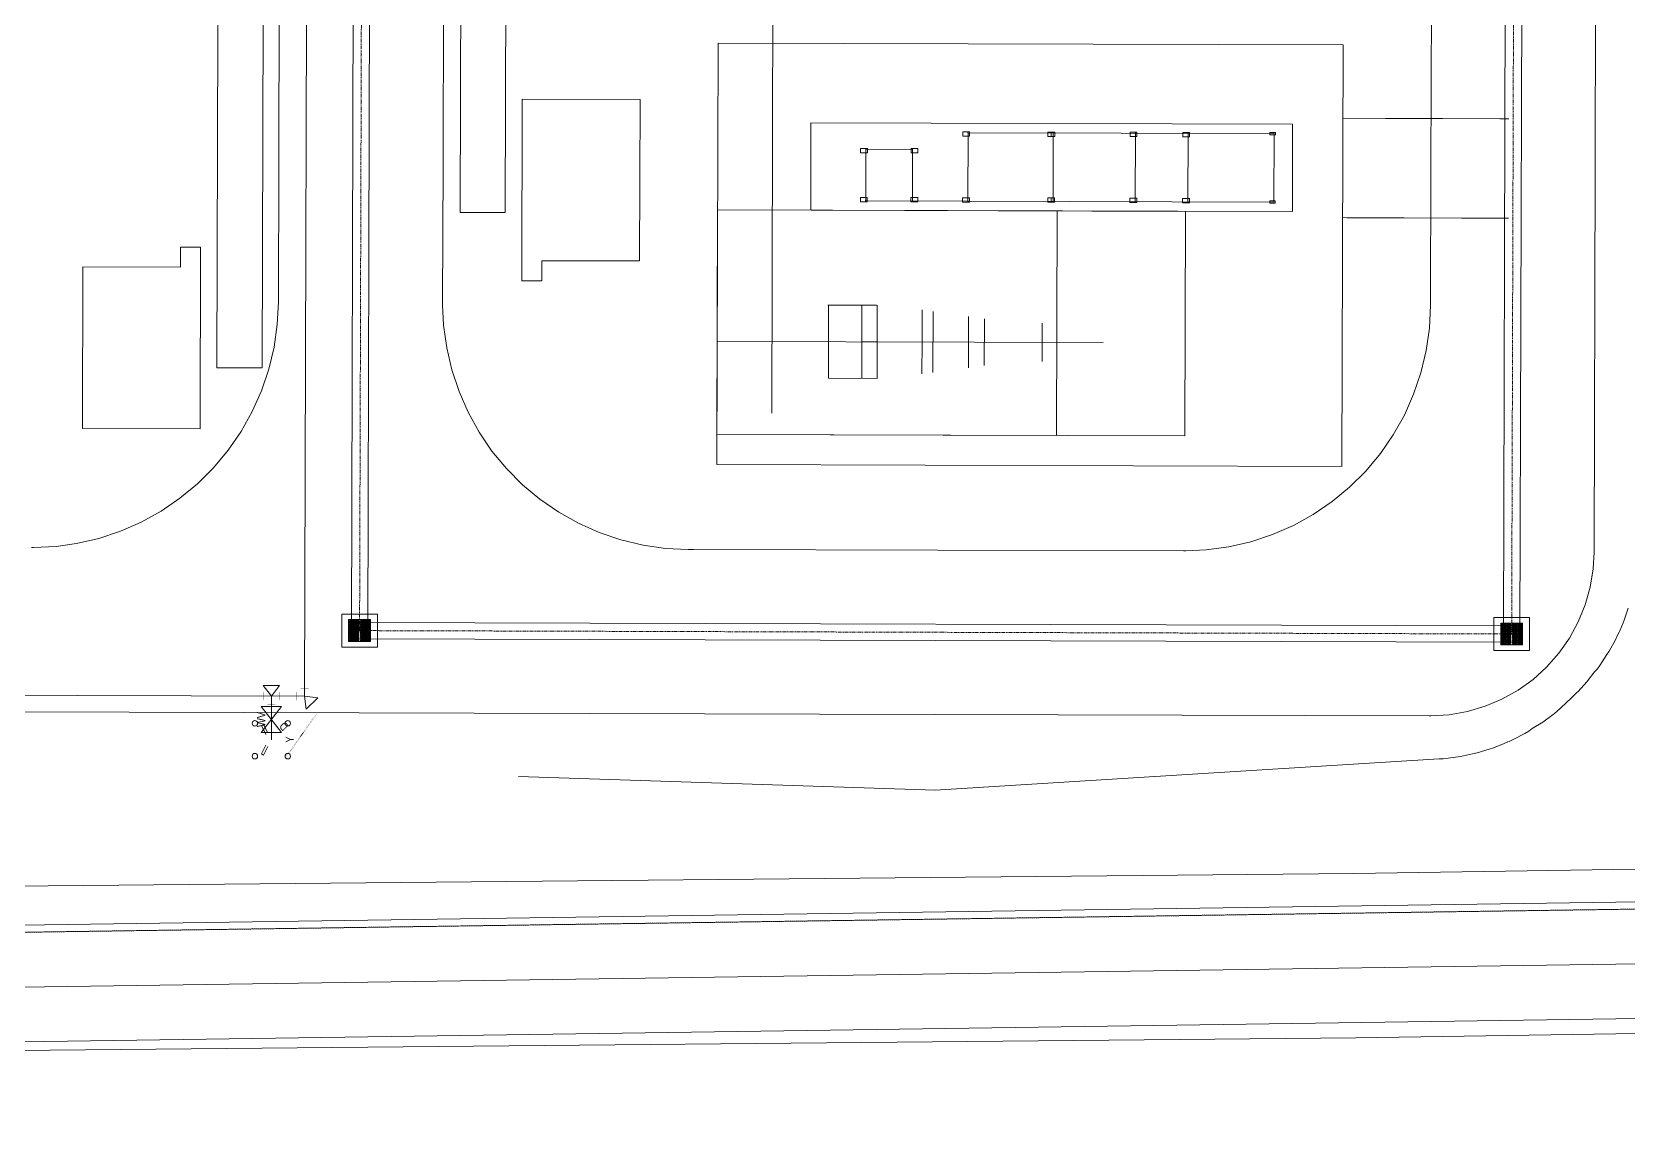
# Model space of a CAD drawing. Header units: feet. Extents: x 2383389 to 2386040, y 1992760 to 1995674.
# Drawn here: x 2384750.3 to 2385041.9, y 1992770.1 to 1992971.5 of the extents above; entities that cross this region are included whole.
import ezdxf
from ezdxf.enums import TextEntityAlignment as Align
from ezdxf.lldxf.tags import DXFTag

# ---------------------------------------------------------------- set-up
doc = ezdxf.new("R2010")
doc.units = ezdxf.units.FT
doc.header["$MEASUREMENT"] = 0
doc.linetypes.add('DASHED2', pattern=[0.375, 0.25, -0.125])
doc.linetypes.add('PHANTOM2', pattern=[1.25, 0.625, -0.125, 0.125, -0.125, 0.125, -0.125])
doc.layers.get('0').update_dxf_attribs({"lineweight": 15})
doc.layers.add('0 Construction Lines', color=8, linetype='Continuous', transparency=0.5)
doc.layers.add('0 Feature Lines', color=90, linetype='Continuous')
doc.layers.add('CJ-TOPO-PIPE', color=11, linetype='PHANTOM2')
for name, color, linetype, lineweight in [('C-BLDG-SLAB', 140, 'Continuous', 0), ('C-FIRE-PIPE-12IN', 140, "UT-FIRE12''", 0), ('C-FIRE-STRC', 140, 'Continuous', 0)]:
    doc.layers.add(name, color=color, linetype=linetype, lineweight=lineweight)
for name, color, linetype, lineweight, true_color in [('C-FENC', 1, 'Fence', 0, 0xff0000), ('C-PRKG-CONC', 1, 'Continuous', 0, 0xff0000), ('C-STRM-PIPE', 7, 'Continuous', 0, 0x00cc33), ('C-STRM-STRC', 7, 'Continuous', 0, 0x00cc33), ('C-TOPO-MAJR', 5, 'Continuous', 0, 0x0000ff), ('V-ESMT-ACCS', 1, 'DASHED8', 0, 0xff0000), ('V-ESMT-UTIL', 1, 'DASHED8', 0, 0xff0000), ('V-PROP-LINE', 7, 'PHANTOM4', 0, 0x007299), ('V-PROP-SBCK', 1, 'DASHED2', 0, 0xff0000)]:
    doc.layers.add(name, color=color, linetype=linetype, lineweight=lineweight, true_color=true_color)
doc.styles.add('_sys_ls_Arial Narrow', font='ARIALN.TTF', dxfattribs={"height": 1})
doc.styles.add('PFI_100', font='ARIALN.TTF', dxfattribs={"height": 0.03048})
tags = doc.linetypes.add('DASHED8', pattern=[0.09375, 0.0625, -0.03125]).pattern_tags.tags
tags[6:7] = [DXFTag(74, 4), DXFTag(75, 0), DXFTag(340, '0'), DXFTag(46, 0.03937), DXFTag(50, 0.0), DXFTag(44, 0.0), DXFTag(45, 0.0)]
tags[4:5] = [DXFTag(74, 4), DXFTag(75, 0), DXFTag(340, '0'), DXFTag(46, 0.03937), DXFTag(50, 0.0), DXFTag(44, 0.0), DXFTag(45, 0.0)]
tags = doc.linetypes.add('Fence', pattern=[393.7, 393.7]).pattern_tags.tags
tags[4:5] = [DXFTag(74, 4), DXFTag(75, 0), DXFTag(340, '0'), DXFTag(46, 0.03937), DXFTag(50, 0.0), DXFTag(44, 0.0), DXFTag(45, 0.0)]
tags = doc.linetypes.add('PHANTOM4', pattern=[0.625, 0.3125, -0.0625, 0.0625, -0.0625, 0.0625, -0.0625]).pattern_tags.tags
tags[14:15] = [DXFTag(74, 4), DXFTag(75, 0), DXFTag(340, '0'), DXFTag(46, 0.03937), DXFTag(50, 0.0), DXFTag(44, 0.0), DXFTag(45, 0.0)]
tags[12:13] = [DXFTag(74, 4), DXFTag(75, 0), DXFTag(340, '0'), DXFTag(46, 0.03937), DXFTag(50, 0.0), DXFTag(44, 0.0), DXFTag(45, 0.0)]
tags[10:11] = [DXFTag(74, 4), DXFTag(75, 0), DXFTag(340, '0'), DXFTag(46, 0.03937), DXFTag(50, 0.0), DXFTag(44, 0.0), DXFTag(45, 0.0)]
tags[8:9] = [DXFTag(74, 4), DXFTag(75, 0), DXFTag(340, '0'), DXFTag(46, 0.03937), DXFTag(50, 0.0), DXFTag(44, 0.0), DXFTag(45, 0.0)]
tags[6:7] = [DXFTag(74, 4), DXFTag(75, 0), DXFTag(340, '0'), DXFTag(46, 0.03937), DXFTag(50, 0.0), DXFTag(44, 0.0), DXFTag(45, 0.0)]
tags[4:5] = [DXFTag(74, 4), DXFTag(75, 0), DXFTag(340, '0'), DXFTag(46, 0.03937), DXFTag(50, 0.0), DXFTag(44, 0.0), DXFTag(45, 0.0)]
tags = doc.linetypes.add("UT-FIRE12''", pattern='A,1.25,-0.05,["12\'\'F",_sys_ls_Arial Narrow,S=0.1,R=0,X=-0.05,Y=-0.04],-0.2', length=1.5).pattern_tags.tags
tags[15:16] = [DXFTag(74, 4), DXFTag(75, 0), DXFTag(340, '0'), DXFTag(46, 0.03937), DXFTag(50, 0.0), DXFTag(44, 0.0), DXFTag(45, 0.0)]
tags[4:5] = [DXFTag(74, 4), DXFTag(75, 0), DXFTag(340, '0'), DXFTag(46, 0.03937), DXFTag(50, 0.0), DXFTag(44, 0.0), DXFTag(45, 0.0)]

msp = doc.modelspace()

# ---------------------------------------------------------------- linework, layer by layer
at = {"lineweight": 5}
for p, q in [((2384921.32153, 1992953.06631, -0.65), (2384921.28507, 1992940.56636, -0.65)), ((2384977.24729, 1992952.90318, -0.65), (2384921.32153, 1992953.06631, -0.65)), ((2384936.52665, 1992952.40195, -0.65), (2384936.52895, 1992953.18795, -0.65)), ((2384936.847, 1992940.52097, -0.65), (2384936.88346, 1992953.02092, -0.65)), ((2384951.9134, 1992952.97708, -0.65), (2384951.87694, 1992940.47713, -0.65)), ((2384961.52336, 1992952.94905, -0.65), (2384961.4869, 1992940.4491, -0.65)), ((2384977.24729, 1992952.90318, -0.65), (2384977.21083, 1992940.40323, -0.65)), ((2384902.64415, 1992940.62073, -0.65), (2384902.67161, 1992950.03669, -0.65)), ((2384911.18758, 1992950.01185, -0.65), (2384902.67161, 1992950.03669, -0.65)), ((2384911.18758, 1992950.01185, -0.65), (2384911.16011, 1992940.59589, -0.65)), ((2384977.21083, 1992940.40323, -0.65), (2384902.64415, 1992940.62073, -0.65)), ((2384936.49581, 1992941.142, -0.65), (2384936.49352, 1992940.356, -0.65)), ((2384912.92466, 1992914.84064, -0.65), (2384912.9417, 1992920.68361, -0.65)), ((2384914.94087, 1992920.39678, -0.65), (2384914.90843, 1992909.27283, -0.65)), ((2384921.41729, 1992919.50289, -0.65), (2384921.38995, 1992910.12893, -0.65)), ((2384924.30599, 1992919.05146, -0.65), (2384924.28123, 1992910.56349, -0.65)), ((2384934.86057, 1992914.77665, -0.65), (2384934.87078, 1992918.27664, -0.65)), ((2384875.50482, 1992914.94979, -0.65), (2384946.02559, 1992914.74409, -0.65)), ((2384895.83773, 1992914.89048, -0.65), (2384895.81823, 1992908.20351, -0.65)), ((2384901.92071, 1992914.87274, -0.65), (2384901.9012, 1992908.18576, -0.65)), ((2384901.92071, 1992914.87274, -0.65), (2384904.71669, 1992914.86458, -0.65)), ((2384904.71669, 1992914.86458, -0.65), (2384904.69719, 1992908.17761, -0.65)), ((2384912.92466, 1992914.84064, -0.65), (2384912.90762, 1992908.99766, -0.65)), ((2384934.86057, 1992914.77665, -0.65), (2384934.85036, 1992911.27667, -0.65)), ((2384895.81823, 1992908.20351, -0.65), (2384904.69719, 1992908.17761, -0.65))]:
    msp.add_line(p, q, dxfattribs=at)
at = {"color": 0, "lineweight": 5}
for p, q in [((2384895.69157, 1992921.57793, -0.65), (2384904.57053, 1992921.55203, -0.65)), ((2384895.83773, 1992914.89048, -0.65), (2384895.85724, 1992921.57745, -0.65)), ((2384901.92071, 1992914.87274, -0.65), (2384901.94021, 1992921.55971, -0.65)), ((2384904.71669, 1992914.86458, -0.65), (2384904.7362, 1992921.55155, -0.65))]:
    msp.add_line(p, q, dxfattribs=at)
at = {"color": 150, "lineweight": 5, "elevation": -0.65}
for points in [[(2384875.66379, 1992969.44956), (2384989.8303, 1992969.11655), (2384989.6057, 1992892.11687), (2384875.43919, 1992892.44988)], [(2384921.58972, 1992952.44552), (2384920.33972, 1992952.44917), (2384920.34202, 1992953.23517), (2384921.59201, 1992953.23152)], [(2384937.15165, 1992952.40013), (2384935.90166, 1992952.40378), (2384935.90395, 1992953.18977), (2384937.15394, 1992953.18613)], [(2384952.18159, 1992952.35629), (2384950.93159, 1992952.35994), (2384950.93389, 1992953.14593), (2384952.18388, 1992953.14229)], [(2384961.79155, 1992952.32826), (2384960.54155, 1992952.33191), (2384960.54385, 1992953.1179), (2384961.79384, 1992953.11426)], [(2384976.4789, 1992953.11342), (2384977.4789, 1992953.11051), (2384977.4777, 1992952.69951), (2384976.4777, 1992952.70242)], [(2384902.9398, 1992949.41591), (2384901.68981, 1992949.41956), (2384901.6921, 1992950.20555), (2384902.94209, 1992950.20191)], [(2384902.71149, 1992949.99658), (2384902.6315, 1992949.99681), (2384902.63173, 1992950.07681), (2384902.71173, 1992950.07658)], [(2384912.16376, 1992949.389), (2384910.91377, 1992949.39265), (2384910.91606, 1992950.17865), (2384912.16606, 1992950.175)], [(2384901.66796, 1992941.24358), (2384902.91795, 1992941.23994), (2384902.91566, 1992940.45394), (2384901.66567, 1992940.45759)], [(2384910.89192, 1992941.21668), (2384912.14191, 1992941.21303), (2384912.13962, 1992940.42704), (2384910.88963, 1992940.43068)], [(2384920.30888, 1992941.18921), (2384921.55887, 1992941.18557), (2384921.55658, 1992940.39957), (2384920.30659, 1992940.40322)], [(2384935.87081, 1992941.14382), (2384937.12081, 1992941.14017), (2384937.11852, 1992940.35418), (2384935.86852, 1992940.35782)], [(2384950.90075, 1992941.09998), (2384952.15074, 1992941.09633), (2384952.14845, 1992940.31034), (2384950.89846, 1992940.31398)], [(2384960.51071, 1992941.07195), (2384961.7607, 1992941.0683), (2384961.75841, 1992940.28231), (2384960.50842, 1992940.28595)], [(2384976.44244, 1992940.61348), (2384977.44244, 1992940.61056), (2384977.44124, 1992940.19956), (2384976.44124, 1992940.20248)]]:
    msp.add_lwpolyline(points, close=True, dxfattribs=at)
for points in [[(2384921.28141, 1992953.02643), (2384921.28164, 1992953.10643), (2384921.36164, 1992953.10619)], [(2384936.84335, 1992952.98103), (2384936.84358, 1992953.06103), (2384936.92358, 1992953.0608), (2384936.92334, 1992952.9808)], [(2384951.87328, 1992952.93719), (2384951.87351, 1992953.01719), (2384951.95351, 1992953.01696)], [(2384961.48324, 1992952.90916), (2384961.48347, 1992952.98916), (2384961.56347, 1992952.98893)], [(2384911.22746, 1992949.97174), (2384911.14746, 1992949.97197), (2384911.14769, 1992950.05197), (2384911.22769, 1992950.05174)], [(2384902.68426, 1992940.66062), (2384902.68403, 1992940.58062), (2384902.60403, 1992940.58085), (2384902.60426, 1992940.66085)], [(2384911.20023, 1992940.63578), (2384911.19999, 1992940.55578), (2384911.11999, 1992940.55601)], [(2384921.32518, 1992940.60624), (2384921.32495, 1992940.52625), (2384921.24495, 1992940.52648)], [(2384936.88712, 1992940.56085), (2384936.88688, 1992940.48085), (2384936.80688, 1992940.48109), (2384936.80712, 1992940.56109)], [(2384951.91705, 1992940.51701), (2384951.91682, 1992940.43701), (2384951.83682, 1992940.43725)], [(2384961.52701, 1992940.48898), (2384961.52678, 1992940.40898), (2384961.44678, 1992940.40922)]]:
    msp.add_lwpolyline(points, dxfattribs=at)
at = {"layer": '0 Construction Lines', "color": 6, "lineweight": 5}
msp.add_line((2384887.48014, 1993594.88896, 1.50536), (2384885.46679, 1992901.84452, -0.69145), dxfattribs=at)
at = {"layer": '0 Feature Lines', "lineweight": 5, "elevation": -0.65}
for points in [[(2384892.57475, 1992938.9001), (2384892.62142, 1992954.90003), (2384980.62105, 1992954.64335), (2384980.57438, 1992938.64342)], [(2384937.57456, 1992938.76884), (2384937.45497, 1992897.76901), (2384875.45523, 1992897.94986), (2384875.57482, 1992938.94968), (2384980.57438, 1992938.64342)]]:
    msp.add_lwpolyline(points, dxfattribs=at)
msp.add_lwpolyline([(2384960.94387, 1992897.7005), (2384875.45523, 1992897.94986), (2384875.57482, 1992938.94968), (2384961.06346, 1992938.70033)], close=True, dxfattribs=at)
at = {"layer": 'C-BLDG-SLAB', "flags": 128}
for points in [[(2384839.8952, 1992959.19755), (2384839.79846, 1992926.03103), (2384843.46511, 1992926.02033), (2384843.47581, 1992929.68698), (2384861.30906, 1992929.63497), (2384861.39511, 1992959.13484)], [(2384781.03516, 1992898.984), (2384781.1319, 1992932.15053), (2384777.46525, 1992932.16122), (2384777.45456, 1992928.49457), (2384759.6213, 1992928.54659), (2384759.53525, 1992899.04672)]]:
    msp.add_lwpolyline(points, close=True, dxfattribs=at)
at = {"layer": 'C-FENC'}
msp.add_lwpolyline([(2384222.09225, 1994857.72656), (2384222.09225, 1993876.28395), (2384140.65788, 1993876.28395), (2384140.66481, 1993205.48535), (2383580.36018, 1993205.48535), (2383580.36018, 1992828.49881), (2383746.22675, 1992799.58631), (2384140.66917, 1992799.58631), (2385152.5181, 1992814.09976), (2385492.77755, 1993174.83628), (2385493.80261, 1993183.73072), (2385492.22955, 1993274.29782), (2385491.64903, 1993377.60393), (2385494.82474, 1993476.70764), (2385493.17033, 1993581.35254), (2385493.4649, 1993678.3959), (2385493.56311, 1993773.51511), (2385494.07787, 1993828.44199), (2385493.20647, 1993920.67855), (2385493.49173, 1994053.51003), (2385494.38415, 1994136.10045), (2385494.78908, 1994275.94596)], dxfattribs=at)
at = {"layer": 'C-FIRE-PIPE-12IN'}
for points in [[(2384800.12693, 1992850.13847), (2384803.2604, 1993921.86638)], [(2384800.12708, 1992850.13847), (2384158.66945, 1992852.00952), (2384159.48468, 1993131.49534), (2384128.88806, 1993162.27113), (2383536.73815, 1993163.98004)]]:
    msp.add_lwpolyline(points, dxfattribs=at)
at = {"layer": 'C-FIRE-PIPE-12IN', "const_width": 0.06096, "flags": 128}
for points in [[(2384792.56474, 1992850.90566), (2384792.56529, 1992849.40566)], [(2384792.56502, 1992850.15566), (2384794.04908, 1992850.1562)], [(2384795.53314, 1992850.15675), (2384794.04908, 1992850.1562)], [(2384794.04962, 1992848.67214), (2384794.04908, 1992850.1562)], [(2384795.53342, 1992849.40675), (2384795.53287, 1992850.90675)], [(2384798.64507, 1992850.8928), (2384798.64069, 1992849.39281)], [(2384798.64288, 1992850.1428), (2384800.12694, 1992850.13847)], [(2384800.88126, 1992851.62034), (2384799.38127, 1992851.62472)], [(2384800.13127, 1992851.62253), (2384800.12694, 1992850.13847)], [(2384793.29962, 1992848.67187), (2384794.79962, 1992848.67241)]]:
    msp.add_lwpolyline(points, dxfattribs=at)
at = {"layer": 'C-FIRE-PIPE-12IN', "flags": 128}
for points in [[(2384795.53244, 1992852.07675), (2384794.04908, 1992850.1562), (2384792.56431, 1992852.07566), (2384795.53244, 1992852.07675)], [(2384794.04908, 1992850.1562), (2384794.04908, 1992842.17317)], [(2384800.42817, 1992847.73055), (2384800.12694, 1992850.13847), (2384802.53306, 1992849.8232), (2384800.42817, 1992847.73055)]]:
    msp.add_lwpolyline(points, dxfattribs=at)
at = {"layer": 'C-FIRE-STRC', "linetype": 'ByBlock', "lineweight": 0}
for p, q in [((2384792.20006, 1992848.2738), (2384795.8981, 1992843.48948)), ((2384795.8981, 1992848.2738), (2384792.20006, 1992848.2738)), ((2384792.20006, 1992843.48948), (2384795.8981, 1992848.2738)), ((2384792.64283, 1992844.98567), (2384792.22357, 1992844.77604)), ((2384792.22357, 1992844.77604), (2384793.03677, 1992843.14963)), ((2384793.42019, 1992843.43096), (2384792.64283, 1992844.98567)), ((2384795.8981, 1992843.48948), (2384792.20006, 1992843.48948)), ((2384793.03701, 1992841.19718), (2384792.22357, 1992839.5703)), ((2384792.64283, 1992839.36067), (2384792.22357, 1992839.5703)), ((2384793.42019, 1992840.91538), (2384792.64283, 1992839.36067))]:
    msp.add_line(p, q, dxfattribs=at)
at = {"layer": 'C-FIRE-STRC'}
for centre in [(2384791.04908, 1992845.17317), (2384797.04908, 1992845.17317), (2384791.04908, 1992839.17317), (2384797.04908, 1992839.17317)]:
    msp.add_circle(centre, 0.5, dxfattribs=at)
at = {"layer": 'C-PRKG-CONC', "flags": 128}
for points in [[(2384785.6013, 1993423.72063), (2384784.11191, 1992910.12193), (2384792.36187, 1992910.09786), (2384793.85126, 1993423.69656)], [(2384829.95518, 1993423.59125), (2384838.20514, 1993423.56719), (2384836.79236, 1992938.46839), (2384828.54021, 1992938.49246)], [(2384828.54021, 1992938.49246), (2384829.95518, 1993423.59125)]]:
    msp.add_lwpolyline(points, dxfattribs=at)
at = {"layer": 'C-PRKG-CONC'}
for points, elevation in [([(2384704.91608, 1992847.41618), (2384915.18925, 1992846.80284), (2385005.58728, 1992846.53916), (2385005.86336, 1992846.53963), (2385009.22104, 1992846.74937), (2385012.53413, 1992847.33374), (2385015.76096, 1992848.28538), (2385018.86094, 1992849.59233), (2385021.7951, 1992851.23814), (2385024.52654, 1992853.20213), (2385027.02091, 1992855.4596), (2385029.24684, 1992857.98215), (2385031.17634, 1992860.73806), (2385032.78514, 1992863.69269), (2385034.05301, 1992866.80886), (2385034.964, 1992870.04739), (2385035.50667, 1992873.36756), (2385035.67465, 1992876.45153), (2385035.67549, 1992876.73767), (2385035.8795, 1992946.67826), (2385035.96688, 1992976.63613)], 286.44088), ([(2384795.50294, 1992977.38007), (2384795.41483, 1992947.17493), (2384795.34239, 1992922.33907), (2384795.34185, 1992922.15274), (2384795.13778, 1992918.00124), (2384794.55152, 1992913.88628), (2384793.58809, 1992909.84297), (2384792.25569, 1992905.9058), (2384790.56571, 1992902.10836), (2384788.53255, 1992898.48305), (2384786.17356, 1992895.06081), (2384783.50887, 1992891.87082), (2384780.56121, 1992888.94031), (2384777.35574, 1992886.29427), (2384773.91979, 1992883.95529), (2384770.28268, 1992881.94331), (2384766.47545, 1992880.27551), (2384762.53057, 1992878.96611), (2384758.48171, 1992878.02628), (2384754.72291, 1992877.49775), (2384750.57187, 1992877.28458), (2384750.21078, 1992877.28419)], 280.58), ([(2385005.96683, 1992976.66496), (2385005.87944, 1992946.70477), (2385005.80663, 1992921.74038), (2385005.80604, 1992921.53884), (2385005.60197, 1992917.38734), (2385005.01571, 1992913.27239), (2385004.05228, 1992909.22907), (2385002.71989, 1992905.2919), (2385001.0299, 1992901.49446), (2384998.99674, 1992897.86916), (2384996.63775, 1992894.44691), (2384993.97306, 1992891.25693), (2384991.0254, 1992888.32641), (2384987.81993, 1992885.68038), (2384984.38398, 1992883.34139), (2384980.74687, 1992881.32942), (2384976.93964, 1992879.66161), (2384972.99477, 1992878.35221), (2384968.9459, 1992877.41238), (2384964.82759, 1992876.85014), (2384961.09377, 1992876.67102), (2384960.67497, 1992876.67029), (2384915.77406, 1992876.80126), (2384871.15302, 1992876.93142), (2384870.21027, 1992876.93417), (2384866.05877, 1992877.13824), (2384861.94381, 1992877.72449), (2384857.9005, 1992878.68793), (2384853.96333, 1992880.02032), (2384850.16589, 1992881.7103), (2384846.54058, 1992883.74346), (2384843.11834, 1992886.10245), (2384839.92835, 1992888.76714), (2384836.99784, 1992891.7148), (2384834.35181, 1992894.92028), (2384832.01282, 1992898.35623), (2384830.00084, 1992901.99333), (2384828.33304, 1992905.80056), (2384827.02364, 1992909.74544), (2384826.08381, 1992913.7943), (2384825.52157, 1992917.91261), (2384825.34245, 1992921.64623), (2384825.34172, 1992922.06523), (2384825.41436, 1992946.96784), (2384825.50303, 1992977.36637)], 284.15485)]:
    msp.add_lwpolyline(points, dxfattribs=dict(at, elevation=elevation))
at = {"layer": 'C-STRM-PIPE', "color": 102, "linetype": 'Continuous', "lineweight": 0, "true_color": 0x00cc33}
for p, q in [((2384809.00225, 1992977.1245), (2384808.66678, 1992862.11362)), ((2384812.00224, 1992977.11575), (2384811.66677, 1992862.10487)), ((2385019.13097, 1992861.49972), (2385019.46644, 1992976.51061)), ((2385022.13096, 1992861.49097), (2385022.46643, 1992976.50185)), ((2384810.17115, 1992863.60923), (2385020.63534, 1992862.99534)), ((2384810.1624, 1992860.60925), (2385020.62659, 1992859.99535))]:
    msp.add_line(p, q, dxfattribs=at)
at = {"layer": 'C-STRM-PIPE', "const_width": 0.1524, "flags": 128}
for points in [[(2384989.77183, 1992955.69996), (2385020.16333, 1992955.61131)], [(2384989.71884, 1992937.53337), (2385020.11034, 1992937.44472)]]:
    msp.add_lwpolyline(points, dxfattribs=at)
at = {"layer": 'C-STRM-STRC'}
for points in [[(2384813.41677, 1992865.10924, 0), (2384813.41677, 1992859.10924, 0), (2384806.91677, 1992859.10924, 0), (2384806.91677, 1992865.10924, 0), (2384813.41677, 1992865.10924, 0)], [(2385023.88096, 1992864.49535, 0), (2385023.88096, 1992858.49535, 0), (2385017.38096, 1992858.49535, 0), (2385017.38096, 1992864.49535, 0), (2385023.88096, 1992864.49535, 0)], [(2384812.16677, 1992864.10924, 0), (2384812.16677, 1992860.10924, 0), (2384808.16677, 1992860.10924, 0), (2384808.16677, 1992864.10924, 0), (2384812.16677, 1992864.10924, 0)], [(2384808.31383, 1992863.96218, 0), (2384808.31383, 1992863.83473, 0), (2384809.12756, 1992863.83473, 0), (2384809.12756, 1992863.96218, 0), (2384808.31383, 1992863.96218, 0)], [(2384808.31383, 1992863.73669, 0), (2384808.31383, 1992863.60924, 0), (2384809.12756, 1992863.60924, 0), (2384809.12756, 1992863.73669, 0), (2384808.31383, 1992863.73669, 0)], [(2384808.31383, 1992863.5112, 0), (2384808.31383, 1992863.38375, 0), (2384809.12756, 1992863.38375, 0), (2384809.12756, 1992863.5112, 0), (2384808.31383, 1992863.5112, 0)], [(2384808.31383, 1992863.28571, 0), (2384808.31383, 1992863.15826, 0), (2384809.12756, 1992863.15826, 0), (2384809.12756, 1992863.28571, 0), (2384808.31383, 1992863.28571, 0)], [(2384808.31383, 1992863.06022, 0), (2384808.31383, 1992862.93277, 0), (2384809.12756, 1992862.93277, 0), (2384809.12756, 1992863.06022, 0), (2384808.31383, 1992863.06022, 0)], [(2384808.31383, 1992862.83473, 0), (2384808.31383, 1992862.70728, 0), (2384809.12756, 1992862.70728, 0), (2384809.12756, 1992862.83473, 0), (2384808.31383, 1992862.83473, 0)], [(2384808.31383, 1992862.60924, 0), (2384808.31383, 1992862.48179, 0), (2384809.12756, 1992862.48179, 0), (2384809.12756, 1992862.60924, 0), (2384808.31383, 1992862.60924, 0)], [(2384808.31383, 1992862.38375, 0), (2384808.31383, 1992862.2563, 0), (2384809.12756, 1992862.2563, 0), (2384809.12756, 1992862.38375, 0), (2384808.31383, 1992862.38375, 0)], [(2384808.31383, 1992862.15826, 0), (2384808.31383, 1992862.03081, 0), (2384809.12756, 1992862.03081, 0), (2384809.12756, 1992862.15826, 0), (2384808.31383, 1992862.15826, 0)], [(2384808.31383, 1992861.96218, 0), (2384808.31383, 1992861.83473, 0), (2384809.12756, 1992861.83473, 0), (2384809.12756, 1992861.96218, 0), (2384808.31383, 1992861.96218, 0)], [(2384808.31383, 1992861.73669, 0), (2384808.31383, 1992861.60924, 0), (2384809.12756, 1992861.60924, 0), (2384809.12756, 1992861.73669, 0), (2384808.31383, 1992861.73669, 0)], [(2384808.31383, 1992861.5112, 0), (2384808.31383, 1992861.38375, 0), (2384809.12756, 1992861.38375, 0), (2384809.12756, 1992861.5112, 0), (2384808.31383, 1992861.5112, 0)], [(2384809.20599, 1992863.96218, 0), (2384809.20599, 1992863.83473, 0), (2384810.01971, 1992863.83473, 0), (2384810.01971, 1992863.96218, 0), (2384809.20599, 1992863.96218, 0)], [(2384809.20599, 1992863.73669, 0), (2384809.20599, 1992863.60924, 0), (2384810.01971, 1992863.60924, 0), (2384810.01971, 1992863.73669, 0), (2384809.20599, 1992863.73669, 0)], [(2384809.20599, 1992863.5112, 0), (2384809.20599, 1992863.38375, 0), (2384810.01971, 1992863.38375, 0), (2384810.01971, 1992863.5112, 0), (2384809.20599, 1992863.5112, 0)], [(2384809.20599, 1992863.28571, 0), (2384809.20599, 1992863.15826, 0), (2384810.01971, 1992863.15826, 0), (2384810.01971, 1992863.28571, 0), (2384809.20599, 1992863.28571, 0)], [(2384809.20599, 1992863.06022, 0), (2384809.20599, 1992862.93277, 0), (2384810.01971, 1992862.93277, 0), (2384810.01971, 1992863.06022, 0), (2384809.20599, 1992863.06022, 0)], [(2384809.20599, 1992862.83473, 0), (2384809.20599, 1992862.70728, 0), (2384810.01971, 1992862.70728, 0), (2384810.01971, 1992862.83473, 0), (2384809.20599, 1992862.83473, 0)], [(2384809.20599, 1992862.60924, 0), (2384809.20599, 1992862.48179, 0), (2384810.01971, 1992862.48179, 0), (2384810.01971, 1992862.60924, 0), (2384809.20599, 1992862.60924, 0)], [(2384809.20599, 1992862.38375, 0), (2384809.20599, 1992862.2563, 0), (2384810.01971, 1992862.2563, 0), (2384810.01971, 1992862.38375, 0), (2384809.20599, 1992862.38375, 0)], [(2384809.20599, 1992862.15826, 0), (2384809.20599, 1992862.03081, 0), (2384810.01971, 1992862.03081, 0), (2384810.01971, 1992862.15826, 0), (2384809.20599, 1992862.15826, 0)], [(2384809.20599, 1992861.96218, 0), (2384809.20599, 1992861.83473, 0), (2384810.01971, 1992861.83473, 0), (2384810.01971, 1992861.96218, 0), (2384809.20599, 1992861.96218, 0)], [(2384809.20599, 1992861.73669, 0), (2384809.20599, 1992861.60924, 0), (2384810.01971, 1992861.60924, 0), (2384810.01971, 1992861.73669, 0), (2384809.20599, 1992861.73669, 0)], [(2384809.20599, 1992861.5112, 0), (2384809.20599, 1992861.38375, 0), (2384810.01971, 1992861.38375, 0), (2384810.01971, 1992861.5112, 0), (2384809.20599, 1992861.5112, 0)], [(2384810.31383, 1992863.96218, 0), (2384810.31383, 1992863.83473, 0), (2384811.12756, 1992863.83473, 0), (2384811.12756, 1992863.96218, 0), (2384810.31383, 1992863.96218, 0)], [(2384810.31383, 1992863.73669, 0), (2384810.31383, 1992863.60924, 0), (2384811.12756, 1992863.60924, 0), (2384811.12756, 1992863.73669, 0), (2384810.31383, 1992863.73669, 0)], [(2384810.31383, 1992863.5112, 0), (2384810.31383, 1992863.38375, 0), (2384811.12756, 1992863.38375, 0), (2384811.12756, 1992863.5112, 0), (2384810.31383, 1992863.5112, 0)], [(2384810.31383, 1992863.28571, 0), (2384810.31383, 1992863.15826, 0), (2384811.12756, 1992863.15826, 0), (2384811.12756, 1992863.28571, 0), (2384810.31383, 1992863.28571, 0)], [(2384810.31383, 1992863.06022, 0), (2384810.31383, 1992862.93277, 0), (2384811.12756, 1992862.93277, 0), (2384811.12756, 1992863.06022, 0), (2384810.31383, 1992863.06022, 0)], [(2384810.31383, 1992862.83473, 0), (2384810.31383, 1992862.70728, 0), (2384811.12756, 1992862.70728, 0), (2384811.12756, 1992862.83473, 0), (2384810.31383, 1992862.83473, 0)], [(2384810.31383, 1992862.60924, 0), (2384810.31383, 1992862.48179, 0), (2384811.12756, 1992862.48179, 0), (2384811.12756, 1992862.60924, 0), (2384810.31383, 1992862.60924, 0)], [(2384810.31383, 1992862.38375, 0), (2384810.31383, 1992862.2563, 0), (2384811.12756, 1992862.2563, 0), (2384811.12756, 1992862.38375, 0), (2384810.31383, 1992862.38375, 0)], [(2384810.31383, 1992862.15826, 0), (2384810.31383, 1992862.03081, 0), (2384811.12756, 1992862.03081, 0), (2384811.12756, 1992862.15826, 0), (2384810.31383, 1992862.15826, 0)], [(2384810.31383, 1992861.96218, 0), (2384810.31383, 1992861.83473, 0), (2384811.12756, 1992861.83473, 0), (2384811.12756, 1992861.96218, 0), (2384810.31383, 1992861.96218, 0)], [(2384810.31383, 1992861.73669, 0), (2384810.31383, 1992861.60924, 0), (2384811.12756, 1992861.60924, 0), (2384811.12756, 1992861.73669, 0), (2384810.31383, 1992861.73669, 0)], [(2384810.31383, 1992861.5112, 0), (2384810.31383, 1992861.38375, 0), (2384811.12756, 1992861.38375, 0), (2384811.12756, 1992861.5112, 0), (2384810.31383, 1992861.5112, 0)], [(2384811.20599, 1992863.96218, 0), (2384811.20599, 1992863.83473, 0), (2384812.01971, 1992863.83473, 0), (2384812.01971, 1992863.96218, 0), (2384811.20599, 1992863.96218, 0)], [(2384811.20599, 1992863.73669, 0), (2384811.20599, 1992863.60924, 0), (2384812.01971, 1992863.60924, 0), (2384812.01971, 1992863.73669, 0), (2384811.20599, 1992863.73669, 0)], [(2384811.20599, 1992863.5112, 0), (2384811.20599, 1992863.38375, 0), (2384812.01971, 1992863.38375, 0), (2384812.01971, 1992863.5112, 0), (2384811.20599, 1992863.5112, 0)], [(2384811.20599, 1992863.28571, 0), (2384811.20599, 1992863.15826, 0), (2384812.01971, 1992863.15826, 0), (2384812.01971, 1992863.28571, 0), (2384811.20599, 1992863.28571, 0)], [(2384811.20599, 1992863.06022, 0), (2384811.20599, 1992862.93277, 0), (2384812.01971, 1992862.93277, 0), (2384812.01971, 1992863.06022, 0), (2384811.20599, 1992863.06022, 0)], [(2384811.20599, 1992862.83473, 0), (2384811.20599, 1992862.70728, 0), (2384812.01971, 1992862.70728, 0), (2384812.01971, 1992862.83473, 0), (2384811.20599, 1992862.83473, 0)], [(2384811.20599, 1992862.60924, 0), (2384811.20599, 1992862.48179, 0), (2384812.01971, 1992862.48179, 0), (2384812.01971, 1992862.60924, 0), (2384811.20599, 1992862.60924, 0)], [(2384811.20599, 1992862.38375, 0), (2384811.20599, 1992862.2563, 0), (2384812.01971, 1992862.2563, 0), (2384812.01971, 1992862.38375, 0), (2384811.20599, 1992862.38375, 0)], [(2384811.20599, 1992862.15826, 0), (2384811.20599, 1992862.03081, 0), (2384812.01971, 1992862.03081, 0), (2384812.01971, 1992862.15826, 0), (2384811.20599, 1992862.15826, 0)], [(2384811.20599, 1992861.96218, 0), (2384811.20599, 1992861.83473, 0), (2384812.01971, 1992861.83473, 0), (2384812.01971, 1992861.96218, 0), (2384811.20599, 1992861.96218, 0)], [(2384811.20599, 1992861.73669, 0), (2384811.20599, 1992861.60924, 0), (2384812.01971, 1992861.60924, 0), (2384812.01971, 1992861.73669, 0), (2384811.20599, 1992861.73669, 0)], [(2384811.20599, 1992861.5112, 0), (2384811.20599, 1992861.38375, 0), (2384812.01971, 1992861.38375, 0), (2384812.01971, 1992861.5112, 0), (2384811.20599, 1992861.5112, 0)], [(2385022.63096, 1992863.49535, 0), (2385022.63096, 1992859.49535, 0), (2385018.63096, 1992859.49535, 0), (2385018.63096, 1992863.49535, 0), (2385022.63096, 1992863.49535, 0)], [(2385018.77802, 1992863.34829, 0), (2385018.77802, 1992863.22084, 0), (2385019.59175, 1992863.22084, 0), (2385019.59175, 1992863.34829, 0), (2385018.77802, 1992863.34829, 0)], [(2385018.77802, 1992863.1228, 0), (2385018.77802, 1992862.99535, 0), (2385019.59175, 1992862.99535, 0), (2385019.59175, 1992863.1228, 0), (2385018.77802, 1992863.1228, 0)], [(2385018.77802, 1992862.89731, 0), (2385018.77802, 1992862.76986, 0), (2385019.59175, 1992862.76986, 0), (2385019.59175, 1992862.89731, 0), (2385018.77802, 1992862.89731, 0)], [(2385018.77802, 1992862.67182, 0), (2385018.77802, 1992862.54437, 0), (2385019.59175, 1992862.54437, 0), (2385019.59175, 1992862.67182, 0), (2385018.77802, 1992862.67182, 0)], [(2385018.77802, 1992862.44633, 0), (2385018.77802, 1992862.31888, 0), (2385019.59175, 1992862.31888, 0), (2385019.59175, 1992862.44633, 0), (2385018.77802, 1992862.44633, 0)], [(2385018.77802, 1992862.22084, 0), (2385018.77802, 1992862.09338, 0), (2385019.59175, 1992862.09338, 0), (2385019.59175, 1992862.22084, 0), (2385018.77802, 1992862.22084, 0)], [(2385018.77802, 1992861.99535, 0), (2385018.77802, 1992861.86789, 0), (2385019.59175, 1992861.86789, 0), (2385019.59175, 1992861.99535, 0), (2385018.77802, 1992861.99535, 0)], [(2385018.77802, 1992861.76986, 0), (2385018.77802, 1992861.6424, 0), (2385019.59175, 1992861.6424, 0), (2385019.59175, 1992861.76986, 0), (2385018.77802, 1992861.76986, 0)], [(2385018.77802, 1992861.54437, 0), (2385018.77802, 1992861.41691, 0), (2385019.59175, 1992861.41691, 0), (2385019.59175, 1992861.54437, 0), (2385018.77802, 1992861.54437, 0)], [(2385018.77802, 1992861.34829, 0), (2385018.77802, 1992861.22084, 0), (2385019.59175, 1992861.22084, 0), (2385019.59175, 1992861.34829, 0), (2385018.77802, 1992861.34829, 0)], [(2385019.67018, 1992863.34829, 0), (2385019.67018, 1992863.22084, 0), (2385020.48391, 1992863.22084, 0), (2385020.48391, 1992863.34829, 0), (2385019.67018, 1992863.34829, 0)], [(2385019.67018, 1992863.1228, 0), (2385019.67018, 1992862.99535, 0), (2385020.48391, 1992862.99535, 0), (2385020.48391, 1992863.1228, 0), (2385019.67018, 1992863.1228, 0)], [(2385019.67018, 1992862.89731, 0), (2385019.67018, 1992862.76986, 0), (2385020.48391, 1992862.76986, 0), (2385020.48391, 1992862.89731, 0), (2385019.67018, 1992862.89731, 0)], [(2385019.67018, 1992862.67182, 0), (2385019.67018, 1992862.54437, 0), (2385020.48391, 1992862.54437, 0), (2385020.48391, 1992862.67182, 0), (2385019.67018, 1992862.67182, 0)], [(2385019.67018, 1992862.44633, 0), (2385019.67018, 1992862.31888, 0), (2385020.48391, 1992862.31888, 0), (2385020.48391, 1992862.44633, 0), (2385019.67018, 1992862.44633, 0)], [(2385019.67018, 1992862.22084, 0), (2385019.67018, 1992862.09338, 0), (2385020.48391, 1992862.09338, 0), (2385020.48391, 1992862.22084, 0), (2385019.67018, 1992862.22084, 0)], [(2385019.67018, 1992861.99535, 0), (2385019.67018, 1992861.86789, 0), (2385020.48391, 1992861.86789, 0), (2385020.48391, 1992861.99535, 0), (2385019.67018, 1992861.99535, 0)], [(2385019.67018, 1992861.76986, 0), (2385019.67018, 1992861.6424, 0), (2385020.48391, 1992861.6424, 0), (2385020.48391, 1992861.76986, 0), (2385019.67018, 1992861.76986, 0)], [(2385019.67018, 1992861.54437, 0), (2385019.67018, 1992861.41691, 0), (2385020.48391, 1992861.41691, 0), (2385020.48391, 1992861.54437, 0), (2385019.67018, 1992861.54437, 0)], [(2385019.67018, 1992861.34829, 0), (2385019.67018, 1992861.22084, 0), (2385020.48391, 1992861.22084, 0), (2385020.48391, 1992861.34829, 0), (2385019.67018, 1992861.34829, 0)], [(2385020.77802, 1992863.34829, 0), (2385020.77802, 1992863.22084, 0), (2385021.59175, 1992863.22084, 0), (2385021.59175, 1992863.34829, 0), (2385020.77802, 1992863.34829, 0)], [(2385020.77802, 1992863.1228, 0), (2385020.77802, 1992862.99535, 0), (2385021.59175, 1992862.99535, 0), (2385021.59175, 1992863.1228, 0), (2385020.77802, 1992863.1228, 0)], [(2385020.77802, 1992862.89731, 0), (2385020.77802, 1992862.76986, 0), (2385021.59175, 1992862.76986, 0), (2385021.59175, 1992862.89731, 0), (2385020.77802, 1992862.89731, 0)], [(2385020.77802, 1992862.67182, 0), (2385020.77802, 1992862.54437, 0), (2385021.59175, 1992862.54437, 0), (2385021.59175, 1992862.67182, 0), (2385020.77802, 1992862.67182, 0)], [(2385020.77802, 1992862.44633, 0), (2385020.77802, 1992862.31888, 0), (2385021.59175, 1992862.31888, 0), (2385021.59175, 1992862.44633, 0), (2385020.77802, 1992862.44633, 0)], [(2385020.77802, 1992862.22084, 0), (2385020.77802, 1992862.09338, 0), (2385021.59175, 1992862.09338, 0), (2385021.59175, 1992862.22084, 0), (2385020.77802, 1992862.22084, 0)], [(2385020.77802, 1992861.99535, 0), (2385020.77802, 1992861.86789, 0), (2385021.59175, 1992861.86789, 0), (2385021.59175, 1992861.99535, 0), (2385020.77802, 1992861.99535, 0)], [(2385020.77802, 1992861.76986, 0), (2385020.77802, 1992861.6424, 0), (2385021.59175, 1992861.6424, 0), (2385021.59175, 1992861.76986, 0), (2385020.77802, 1992861.76986, 0)], [(2385020.77802, 1992861.54437, 0), (2385020.77802, 1992861.41691, 0), (2385021.59175, 1992861.41691, 0), (2385021.59175, 1992861.54437, 0), (2385020.77802, 1992861.54437, 0)], [(2385020.77802, 1992861.34829, 0), (2385020.77802, 1992861.22084, 0), (2385021.59175, 1992861.22084, 0), (2385021.59175, 1992861.34829, 0), (2385020.77802, 1992861.34829, 0)], [(2385021.67018, 1992863.34829, 0), (2385021.67018, 1992863.22084, 0), (2385022.48391, 1992863.22084, 0), (2385022.48391, 1992863.34829, 0), (2385021.67018, 1992863.34829, 0)], [(2385021.67018, 1992863.1228, 0), (2385021.67018, 1992862.99535, 0), (2385022.48391, 1992862.99535, 0), (2385022.48391, 1992863.1228, 0), (2385021.67018, 1992863.1228, 0)], [(2385021.67018, 1992862.89731, 0), (2385021.67018, 1992862.76986, 0), (2385022.48391, 1992862.76986, 0), (2385022.48391, 1992862.89731, 0), (2385021.67018, 1992862.89731, 0)], [(2385021.67018, 1992862.67182, 0), (2385021.67018, 1992862.54437, 0), (2385022.48391, 1992862.54437, 0), (2385022.48391, 1992862.67182, 0), (2385021.67018, 1992862.67182, 0)], [(2385021.67018, 1992862.44633, 0), (2385021.67018, 1992862.31888, 0), (2385022.48391, 1992862.31888, 0), (2385022.48391, 1992862.44633, 0), (2385021.67018, 1992862.44633, 0)], [(2385021.67018, 1992862.22084, 0), (2385021.67018, 1992862.09338, 0), (2385022.48391, 1992862.09338, 0), (2385022.48391, 1992862.22084, 0), (2385021.67018, 1992862.22084, 0)], [(2385021.67018, 1992861.99535, 0), (2385021.67018, 1992861.86789, 0), (2385022.48391, 1992861.86789, 0), (2385022.48391, 1992861.99535, 0), (2385021.67018, 1992861.99535, 0)], [(2385021.67018, 1992861.76986, 0), (2385021.67018, 1992861.6424, 0), (2385022.48391, 1992861.6424, 0), (2385022.48391, 1992861.76986, 0), (2385021.67018, 1992861.76986, 0)], [(2385021.67018, 1992861.54437, 0), (2385021.67018, 1992861.41691, 0), (2385022.48391, 1992861.41691, 0), (2385022.48391, 1992861.54437, 0), (2385021.67018, 1992861.54437, 0)], [(2385021.67018, 1992861.34829, 0), (2385021.67018, 1992861.22084, 0), (2385022.48391, 1992861.22084, 0), (2385022.48391, 1992861.34829, 0), (2385021.67018, 1992861.34829, 0)], [(2384808.31383, 1992861.28571, 0), (2384808.31383, 1992861.15826, 0), (2384809.12756, 1992861.15826, 0), (2384809.12756, 1992861.28571, 0), (2384808.31383, 1992861.28571, 0)], [(2384808.31383, 1992861.06022, 0), (2384808.31383, 1992860.93277, 0), (2384809.12756, 1992860.93277, 0), (2384809.12756, 1992861.06022, 0), (2384808.31383, 1992861.06022, 0)], [(2384808.31383, 1992860.83473, 0), (2384808.31383, 1992860.70728, 0), (2384809.12756, 1992860.70728, 0), (2384809.12756, 1992860.83473, 0), (2384808.31383, 1992860.83473, 0)], [(2384808.31383, 1992860.60924, 0), (2384808.31383, 1992860.48179, 0), (2384809.12756, 1992860.48179, 0), (2384809.12756, 1992860.60924, 0), (2384808.31383, 1992860.60924, 0)], [(2384808.31383, 1992860.38375, 0), (2384808.31383, 1992860.2563, 0), (2384809.12756, 1992860.2563, 0), (2384809.12756, 1992860.38375, 0), (2384808.31383, 1992860.38375, 0)], [(2384809.20599, 1992861.28571, 0), (2384809.20599, 1992861.15826, 0), (2384810.01971, 1992861.15826, 0), (2384810.01971, 1992861.28571, 0), (2384809.20599, 1992861.28571, 0)], [(2384809.20599, 1992861.06022, 0), (2384809.20599, 1992860.93277, 0), (2384810.01971, 1992860.93277, 0), (2384810.01971, 1992861.06022, 0), (2384809.20599, 1992861.06022, 0)], [(2384809.20599, 1992860.83473, 0), (2384809.20599, 1992860.70728, 0), (2384810.01971, 1992860.70728, 0), (2384810.01971, 1992860.83473, 0), (2384809.20599, 1992860.83473, 0)], [(2384809.20599, 1992860.60924, 0), (2384809.20599, 1992860.48179, 0), (2384810.01971, 1992860.48179, 0), (2384810.01971, 1992860.60924, 0), (2384809.20599, 1992860.60924, 0)], [(2384809.20599, 1992860.38375, 0), (2384809.20599, 1992860.2563, 0), (2384810.01971, 1992860.2563, 0), (2384810.01971, 1992860.38375, 0), (2384809.20599, 1992860.38375, 0)], [(2384810.31383, 1992861.28571, 0), (2384810.31383, 1992861.15826, 0), (2384811.12756, 1992861.15826, 0), (2384811.12756, 1992861.28571, 0), (2384810.31383, 1992861.28571, 0)], [(2384810.31383, 1992861.06022, 0), (2384810.31383, 1992860.93277, 0), (2384811.12756, 1992860.93277, 0), (2384811.12756, 1992861.06022, 0), (2384810.31383, 1992861.06022, 0)], [(2384810.31383, 1992860.83473, 0), (2384810.31383, 1992860.70728, 0), (2384811.12756, 1992860.70728, 0), (2384811.12756, 1992860.83473, 0), (2384810.31383, 1992860.83473, 0)], [(2384810.31383, 1992860.60924, 0), (2384810.31383, 1992860.48179, 0), (2384811.12756, 1992860.48179, 0), (2384811.12756, 1992860.60924, 0), (2384810.31383, 1992860.60924, 0)], [(2384810.31383, 1992860.38375, 0), (2384810.31383, 1992860.2563, 0), (2384811.12756, 1992860.2563, 0), (2384811.12756, 1992860.38375, 0), (2384810.31383, 1992860.38375, 0)], [(2384811.20599, 1992861.28571, 0), (2384811.20599, 1992861.15826, 0), (2384812.01971, 1992861.15826, 0), (2384812.01971, 1992861.28571, 0), (2384811.20599, 1992861.28571, 0)], [(2384811.20599, 1992861.06022, 0), (2384811.20599, 1992860.93277, 0), (2384812.01971, 1992860.93277, 0), (2384812.01971, 1992861.06022, 0), (2384811.20599, 1992861.06022, 0)], [(2384811.20599, 1992860.83473, 0), (2384811.20599, 1992860.70728, 0), (2384812.01971, 1992860.70728, 0), (2384812.01971, 1992860.83473, 0), (2384811.20599, 1992860.83473, 0)], [(2384811.20599, 1992860.60924, 0), (2384811.20599, 1992860.48179, 0), (2384812.01971, 1992860.48179, 0), (2384812.01971, 1992860.60924, 0), (2384811.20599, 1992860.60924, 0)], [(2384811.20599, 1992860.38375, 0), (2384811.20599, 1992860.2563, 0), (2384812.01971, 1992860.2563, 0), (2384812.01971, 1992860.38375, 0), (2384811.20599, 1992860.38375, 0)], [(2385018.77802, 1992861.1228, 0), (2385018.77802, 1992860.99535, 0), (2385019.59175, 1992860.99535, 0), (2385019.59175, 1992861.1228, 0), (2385018.77802, 1992861.1228, 0)], [(2385018.77802, 1992860.89731, 0), (2385018.77802, 1992860.76986, 0), (2385019.59175, 1992860.76986, 0), (2385019.59175, 1992860.89731, 0), (2385018.77802, 1992860.89731, 0)], [(2385018.77802, 1992860.67182, 0), (2385018.77802, 1992860.54437, 0), (2385019.59175, 1992860.54437, 0), (2385019.59175, 1992860.67182, 0), (2385018.77802, 1992860.67182, 0)], [(2385018.77802, 1992860.44633, 0), (2385018.77802, 1992860.31888, 0), (2385019.59175, 1992860.31888, 0), (2385019.59175, 1992860.44633, 0), (2385018.77802, 1992860.44633, 0)], [(2385018.77802, 1992860.22084, 0), (2385018.77802, 1992860.09338, 0), (2385019.59175, 1992860.09338, 0), (2385019.59175, 1992860.22084, 0), (2385018.77802, 1992860.22084, 0)], [(2385018.77802, 1992859.99535, 0), (2385018.77802, 1992859.86789, 0), (2385019.59175, 1992859.86789, 0), (2385019.59175, 1992859.99535, 0), (2385018.77802, 1992859.99535, 0)], [(2385018.77802, 1992859.76986, 0), (2385018.77802, 1992859.6424, 0), (2385019.59175, 1992859.6424, 0), (2385019.59175, 1992859.76986, 0), (2385018.77802, 1992859.76986, 0)], [(2385019.67018, 1992861.1228, 0), (2385019.67018, 1992860.99535, 0), (2385020.48391, 1992860.99535, 0), (2385020.48391, 1992861.1228, 0), (2385019.67018, 1992861.1228, 0)], [(2385019.67018, 1992860.89731, 0), (2385019.67018, 1992860.76986, 0), (2385020.48391, 1992860.76986, 0), (2385020.48391, 1992860.89731, 0), (2385019.67018, 1992860.89731, 0)], [(2385019.67018, 1992860.67182, 0), (2385019.67018, 1992860.54437, 0), (2385020.48391, 1992860.54437, 0), (2385020.48391, 1992860.67182, 0), (2385019.67018, 1992860.67182, 0)], [(2385019.67018, 1992860.44633, 0), (2385019.67018, 1992860.31888, 0), (2385020.48391, 1992860.31888, 0), (2385020.48391, 1992860.44633, 0), (2385019.67018, 1992860.44633, 0)], [(2385019.67018, 1992860.22084, 0), (2385019.67018, 1992860.09338, 0), (2385020.48391, 1992860.09338, 0), (2385020.48391, 1992860.22084, 0), (2385019.67018, 1992860.22084, 0)], [(2385019.67018, 1992859.99535, 0), (2385019.67018, 1992859.86789, 0), (2385020.48391, 1992859.86789, 0), (2385020.48391, 1992859.99535, 0), (2385019.67018, 1992859.99535, 0)], [(2385019.67018, 1992859.76986, 0), (2385019.67018, 1992859.6424, 0), (2385020.48391, 1992859.6424, 0), (2385020.48391, 1992859.76986, 0), (2385019.67018, 1992859.76986, 0)], [(2385020.77802, 1992861.1228, 0), (2385020.77802, 1992860.99535, 0), (2385021.59175, 1992860.99535, 0), (2385021.59175, 1992861.1228, 0), (2385020.77802, 1992861.1228, 0)], [(2385020.77802, 1992860.89731, 0), (2385020.77802, 1992860.76986, 0), (2385021.59175, 1992860.76986, 0), (2385021.59175, 1992860.89731, 0), (2385020.77802, 1992860.89731, 0)], [(2385020.77802, 1992860.67182, 0), (2385020.77802, 1992860.54437, 0), (2385021.59175, 1992860.54437, 0), (2385021.59175, 1992860.67182, 0), (2385020.77802, 1992860.67182, 0)], [(2385020.77802, 1992860.44633, 0), (2385020.77802, 1992860.31888, 0), (2385021.59175, 1992860.31888, 0), (2385021.59175, 1992860.44633, 0), (2385020.77802, 1992860.44633, 0)], [(2385020.77802, 1992860.22084, 0), (2385020.77802, 1992860.09338, 0), (2385021.59175, 1992860.09338, 0), (2385021.59175, 1992860.22084, 0), (2385020.77802, 1992860.22084, 0)], [(2385020.77802, 1992859.99535, 0), (2385020.77802, 1992859.86789, 0), (2385021.59175, 1992859.86789, 0), (2385021.59175, 1992859.99535, 0), (2385020.77802, 1992859.99535, 0)], [(2385020.77802, 1992859.76986, 0), (2385020.77802, 1992859.6424, 0), (2385021.59175, 1992859.6424, 0), (2385021.59175, 1992859.76986, 0), (2385020.77802, 1992859.76986, 0)], [(2385021.67018, 1992861.1228, 0), (2385021.67018, 1992860.99535, 0), (2385022.48391, 1992860.99535, 0), (2385022.48391, 1992861.1228, 0), (2385021.67018, 1992861.1228, 0)], [(2385021.67018, 1992860.89731, 0), (2385021.67018, 1992860.76986, 0), (2385022.48391, 1992860.76986, 0), (2385022.48391, 1992860.89731, 0), (2385021.67018, 1992860.89731, 0)], [(2385021.67018, 1992860.67182, 0), (2385021.67018, 1992860.54437, 0), (2385022.48391, 1992860.54437, 0), (2385022.48391, 1992860.67182, 0), (2385021.67018, 1992860.67182, 0)], [(2385021.67018, 1992860.44633, 0), (2385021.67018, 1992860.31888, 0), (2385022.48391, 1992860.31888, 0), (2385022.48391, 1992860.44633, 0), (2385021.67018, 1992860.44633, 0)], [(2385021.67018, 1992860.22084, 0), (2385021.67018, 1992860.09338, 0), (2385022.48391, 1992860.09338, 0), (2385022.48391, 1992860.22084, 0), (2385021.67018, 1992860.22084, 0)], [(2385021.67018, 1992859.99535, 0), (2385021.67018, 1992859.86789, 0), (2385022.48391, 1992859.86789, 0), (2385022.48391, 1992859.99535, 0), (2385021.67018, 1992859.99535, 0)], [(2385021.67018, 1992859.76986, 0), (2385021.67018, 1992859.6424, 0), (2385022.48391, 1992859.6424, 0), (2385022.48391, 1992859.76986, 0), (2385021.67018, 1992859.76986, 0)]]:
    msp.add_polyline3d(points, dxfattribs=at)
for centre in [(2384810.16677, 1992862.10924), (2385020.63096, 1992861.49535)]:
    msp.add_ellipse(centre, major_axis=(-0.03536, 0.03536), ratio=0.999999989, start_param=2.356194485, end_param=8.639379792, dxfattribs=at)
at = {"layer": 'C-TOPO-MAJR', "elevation": 270}
msp.add_lwpolyline([(2384839.19585, 1992835.44418), (2384915.31468, 1992832.93834), (2385007.39602, 1992838.65592), (2385008.13364, 1992838.68978), (2385009.02879, 1992838.79895), (2385011.26267, 1992839.11214), (2385013.47877, 1992839.6136), (2385014.33854, 1992839.79211), (2385016.51581, 1992840.47964), (2385017.34014, 1992840.72378), (2385019.25105, 1992841.49812), (2385019.95798, 1992841.76983), (2385020.16927, 1992841.86589), (2385020.99633, 1992842.26556), (2385023.03924, 1992843.31005), (2385023.74448, 1992843.7306), (2385024.39634, 1992844.19753), (2385026.34866, 1992845.40972), (2385028.20577, 1992846.79038), (2385028.78946, 1992847.2857), (2385030.54545, 1992848.83399), (2385031.55867, 1992849.85597), (2385032.54558, 1992850.8083), (2385032.75109, 1992851.01362), (2385034.34579, 1992852.73571), (2385035.78148, 1992854.57276), (2385036.29441, 1992855.14851), (2385036.75562, 1992855.76214), (2385038.04077, 1992857.72223), (2385038.45353, 1992858.37901), (2385039.57033, 1992860.4379), (2385039.93099, 1992861.13462), (2385040.2555, 1992861.82065), (2385040.36007, 1992862.05324), (2385040.97675, 1992863.51109), (2385041.17666, 1992864.01041), (2385041.93412, 1992866.21935)], dxfattribs=at)
at = {"layer": 'CJ-TOPO-PIPE', "lineweight": 5}
for p, q in [((2384810.16677, 1992862.10924), (2384810.50224, 1992977.12012)), ((2385020.96644, 1992976.50623), (2385020.63096, 1992861.49535)), ((2385020.63096, 1992861.49535), (2384810.16677, 1992862.10924))]:
    msp.add_line(p, q, dxfattribs=at)
at = {"layer": 'V-ESMT-ACCS', "flags": 128}
for points in [[(2383503.03237, 1992833.64919), (2383747.81609, 1992800.39759), (2383997.01529, 1992803.19577), (2384255.95143, 1992807.58442), (2384495.80524, 1992811.13372), (2384746.80888, 1992815.39439), (2384991.81499, 1992817.7213), (2385288.76291, 1992822.29794), (2385437.73266, 1992824.04809), (2385554.66463, 1992826.1834)], [(2383498.99423, 1992803.92221), (2383745.95551, 1992770.37481), (2383997.43791, 1992773.19863), (2384256.42757, 1992777.58818), (2384496.28176, 1992781.13748), (2384747.20592, 1992785.39681), (2384992.18861, 1992787.7235), (2385289.17029, 1992792.30066), (2385438.18274, 1992794.05131), (2385555.21237, 1992796.1884)]]:
    msp.add_lwpolyline(points, dxfattribs=at)
at = {"layer": 'V-ESMT-UTIL', "ltscale": 0.5, "flags": 128}
msp.add_lwpolyline([(2385529.85413, 1992808.22785), (2383585.63102, 1992780.28077), (2383592.86878, 1995288.21623, -0.409248432), (2383617.50792, 1995313.15324), (2385523.47748, 1995339.39517), (2385522.15766, 1994417.40927)], format="xyb", dxfattribs=at)
msp.add_lwpolyline([(2383575.65943, 1992790.13847), (2385529.86845, 1992818.22909)], dxfattribs=at)
at = {"layer": 'V-PROP-LINE'}
msp.add_lwpolyline([(2383582.86882, 1995288.24509, -0.409248432), (2383617.36361, 1995323.1522), (2385533.492, 1995349.534), (2385529.83981, 1992798.22661), (2383575.6017, 1992770.13557), (2383582.86882, 1995288.24509)], format="xyb", dxfattribs=at)
at = {"layer": 'V-PROP-SBCK', "flags": 128}
msp.add_lwpolyline([(2384229.19021, 1993862.79286), (2384153.75838, 1993863.01289), (2384151.80464, 1993193.20431), (2383591.82743, 1993194.83769), (2383590.66011, 1992790.35409), (2385519.86823, 1992818.08534), (2385523.42021, 1995299.39059), (2383597.82454, 1995272.87844), (2383593.83261, 1993889.64622), (2384016.83188, 1993888.41239), (2384019.68339, 1994866.00722), (2384232.11464, 1994865.38759)], close=True, dxfattribs=at)

# ---------------------------------------------------------------- texts
at = {"layer": 'C-FIRE-STRC', "lineweight": 0, "style": 'PFI_100'}
for s, rotation, p in [('WV', 90, (2384792.20186, 1992845.87565)), ('D', 135, (2384796.33544, 1992844.61038)), ('Y', 90, (2384797.40633, 1992842.21498))]:
    msp.add_text(s, height=1.5, rotation=rotation, dxfattribs=at).set_placement(p, align=Align.MIDDLE)
at = {"layer": 'C-FIRE-STRC', "lineweight": 0, "style": 'PFI_100', "oblique": 80.2140913}
msp.add_text('H', height=1.5, rotation=45, dxfattribs=at).set_placement((2384796.44816, 1992839.89003), align=Align.MIDDLE)

doc.saveas('drawing.dxf')
